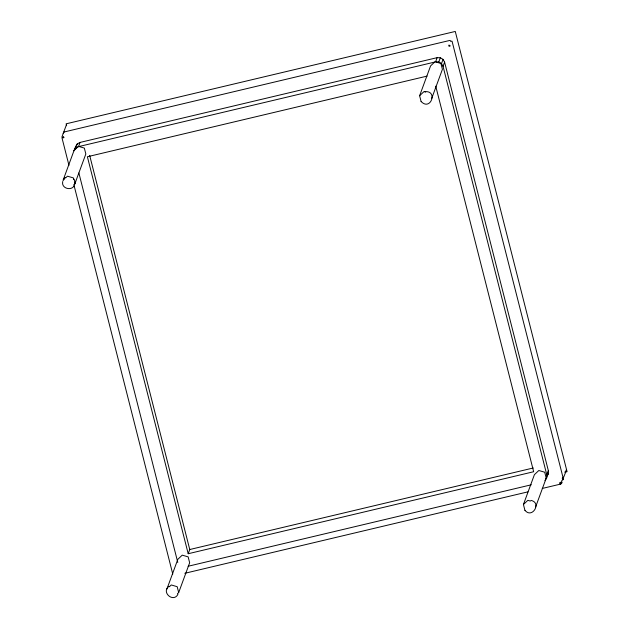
<?xml version="1.0" encoding="UTF-8"?>
<svg xmlns="http://www.w3.org/2000/svg" width="629" height="629" viewBox="0 0 629 629"><rect width="100%" height="100%" fill="white"/><g stroke="black" fill="none" stroke-linecap="round" stroke-linejoin="round"><path stroke-width="0.94" d="M75.614 148.161L75.637 146.588L77.273 143.915L80.048 142.421L437.147 57.656L440.324 57.742L443.052 59.378L444.601 62.137L548.346 470.657L548.299 473.794L545.115 480.674L546.051 478.15M546.75 478.001L546.798 474.864L443.052 66.352L441.503 63.592L438.775 61.949L435.598 61.87L437.147 57.656M63.215 133.482L63.741 132.043M62.751 181.482C60.793 189.195 73.742 191.688 74.772 183.731M177.913 594.381C173.297 603.054 160.914 592.086 168.981 586.307M421.139 101.521C430.566 111.467 438.311 90.128 424.701 91.708M524.956 510.3C532.118 519.24 542.104 502.532 530.907 500.393M560.415 484.141L560.054 483.465L561.901 481.704L561.673 483.229L560.415 484.141L542.253 488.45M562.342 478.032L563.45 477.497L562.963 479.723L561.705 480.635M562.963 479.723L563.49 478.284M566.289 469.777L566.061 471.302L564.803 472.214L567.075 471.671L455.278 31.45L66.139 123.819L66.627 125.714M61.925 136.988L66.58 124.322M73.601 184.997L74.867 183.802L85.835 153.987L84.341 148.09L78.428 146.368L74.025 150.535L63.049 180.358L64.307 179.163M74.025 150.535L75.637 146.588M74.088 150.803L77.273 143.915M75.724 148.13L78.499 146.628L80.048 142.421M166.866 589.137L177.834 559.315L182.245 555.148L188.157 556.869L189.651 562.766L178.683 592.581L177.417 593.776M435.74 86.173L533.659 471.734L188.205 553.732L189.754 549.518L89.656 155.387M421.115 101.615L419.622 95.718L430.59 65.903L435.001 61.728L440.905 63.45L442.407 69.347L431.769 98.266M438.775 61.949L440.324 57.742M441.503 63.592L443.052 59.378M443.052 66.352L444.601 62.137M524.932 510.394L523.438 504.497L534.406 474.683L538.817 470.508L544.722 472.23L546.224 478.126L535.586 507.045M546.798 474.864L548.346 470.657M562.68 479.605L566.328 470.563M547.482 475.131L548.299 473.794M63.56 179.265L65.164 177.527M562.452 479.557L563.222 479.023L563.12 477.733M65.573 177.976L67.46 176.183L73.365 177.913L73.797 179.595M419.622 95.718L424.032 91.551L425.715 92.038M169.39 586.755L171.277 584.962L177.181 586.692L178.683 592.581M523.438 504.497L527.849 500.33L530.381 501.069M560.282 484.055L561.367 483.269L561.571 481.94M561.941 482.49L560.816 482.64M560.793 482.246L559.786 482.529L560.054 483.465M449.9 40.413L64.74 131.831L63.482 132.743L63.513 133.568M78.499 146.628L434.639 62.09M427.115 76.101L87.384 156.747L188.205 553.732M189.754 549.518L533.298 467.976M188.11 566.257L531.293 484.794M184.808 573.294L527.92 491.854M561.673 483.229L560.683 483.009M562.31 478.126L563.191 478.197L452.047 41.184M562.365 478.425L563.152 478.417M561.131 483.811L560.415 483.3M562.326 478.52L563.23 478.984M73.758 178.872L74.788 181.018L74.906 183.385M78.877 172.983L177.787 562.452M74.434 182.119L74.867 183.802M61.964 137.775L68.962 165.341M74.269 186.255L172.763 574.073M565.424 471.491L565.526 471.884M562.986 478.087L563.026 478.763M450.663 41.074A1.022 1.006 20.2 0 1 451.04 41.207M450.694 40.979A1.022 1.006 20.2 0 1 451.072 41.113M449.987 45.948L448.98 46.231L448.752 45.202A1.022 1.006 20.2 0 1 449.987 45.948M63.82 137.657L62.845 137.845A1.022 1.006 20.2 0 1 63.584 136.627L63.82 137.657"/></g></svg>
